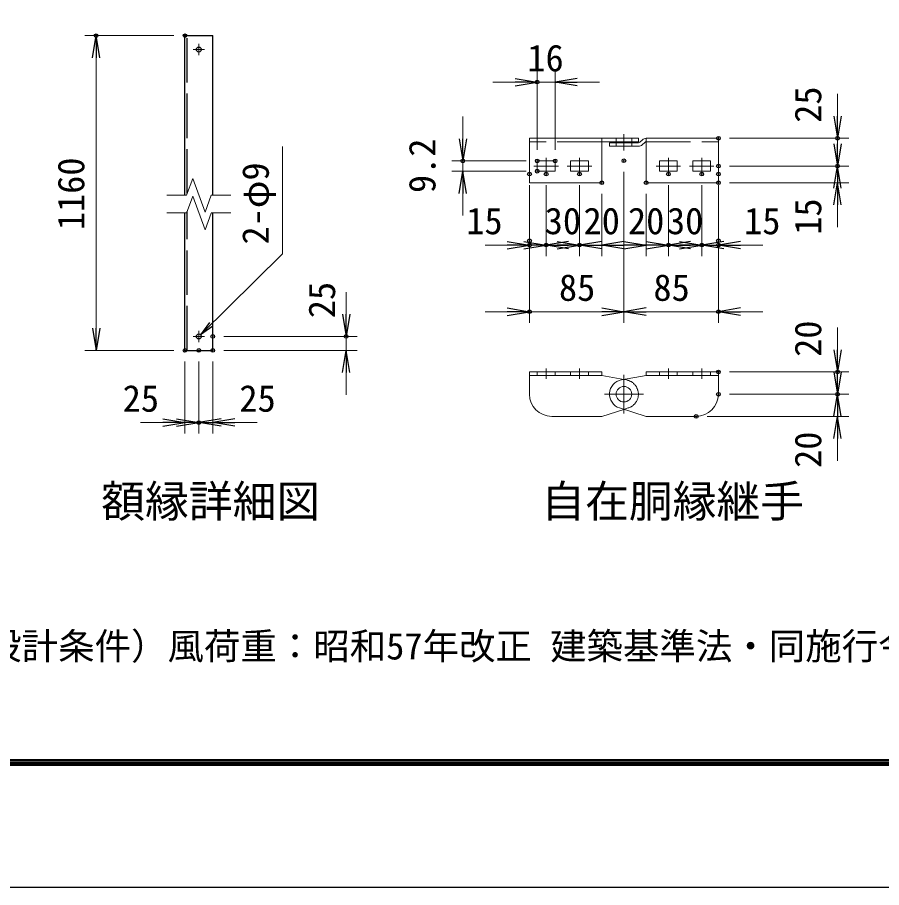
# Model space of a CAD drawing. Units: millimetres, scale not verified, with parts at other scales. Extents: x -6300 to 6300, y -4455 to 4455.
# Drawn here: x -663 to 1669, y -4455 to -2104 of the extents above; entities that cross this region are included whole.
import ezdxf
from ezdxf.enums import TextEntityAlignment as Align

# ---------------------------------------------------------------- set-up
doc = ezdxf.new("R2010")
doc.units = ezdxf.units.MM
doc.header["$LTSCALE"] = 20
doc.header["$PDMODE"] = 32
doc.header["$PDSIZE"] = 10
doc.linetypes.add('DASHED', pattern=[7.5, 6, -1.5])
doc.linetypes.add('USER1', pattern=[50.8, 31.75, -6.35, 6.35, -6.35])
for name, color, linetype, lineweight in [('0-0_D-BMK', 2, 'USER1', 13), ('0-2_D-STR1', 1, 'Continuous', 25), ('0-3_D-STR3', 3, 'Continuous', 13), ('0-5_0', 7, 'Continuous', 25), ('0-6_D-STR-DIM', 7, 'Continuous', 13), ('0-8_D-STR-TXT', 7, 'Continuous', 13), ('0-9_D-TTL-TXT', 7, 'Continuous', 25), ('0-A_D-TTL', 7, 'Continuous', 25)]:
    doc.layers.add(name, color=color, linetype=linetype, lineweight=lineweight)
doc.layers.add('0-7_Defpoints', color=8, linetype='Continuous')
doc.styles.add('ＭＳ ゴシック', font='')
doc.styles.get('ＭＳ ゴシック').set_extended_font_data('MS Gothic')

# ---------------------------------------------------------------- blocks, each defined once
blk = doc.blocks.new('_Open')
at = {"layer": '0-5_0'}
blk.add_line((-20, 3.333), (0, 0), dxfattribs=at)
blk.add_lwpolyline([(-20, -3.333), (0, 0), (-20, 0)], dxfattribs=at)

msp = doc.modelspace()

# ---------------------------------------------------------------- linework, layer by layer
at = {"layer": '0-0_D-BMK'}
for p, q in [((-173.6, -2175.94), (-173.6, -2205.94)), ((-188.6, -2190.94), (-158.6, -2190.94)), ((973.89, -2463.4), (973.89, -2419.6)), ((763.89, -2527.6), (763.89, -2483.8)), ((853.89, -2527.6), (853.89, -2483.8)), ((1093.89, -2527.6), (1093.89, -2483.8)), ((1183.89, -2527.6), (1183.89, -2483.8)), ((730.89, -2505.7), (796.89, -2505.7)), ((820.89, -2505.7), (886.89, -2505.7)), ((1060.89, -2505.7), (1126.89, -2505.7)), ((1150.89, -2505.7), (1216.89, -2505.7)), ((-173.6, -2951.14), (-173.6, -2981.14)), ((-188.6, -2966.14), (-158.6, -2966.14)), ((763.89, -3053.06), (763.89, -3080.66)), ((853.89, -3053.06), (853.89, -3080.66)), ((1093.89, -3053.06), (1093.89, -3080.66)), ((1183.89, -3053.06), (1183.89, -3080.66)), ((973.89, -3069.68), (973.89, -3174.45)), ((973.89, -3099.56), (973.89, -3144.56)), ((921.51, -3122.06), (1026.27, -3122.06)), ((946.89, -3122.06), (1000.89, -3122.06))]:
    msp.add_line(p, q, dxfattribs=at)
at = {"layer": '0-2_D-STR1'}
for p, q in [((-211.1, -2584.54), (-211.1, -2153.44)), ((-211.1, -2153.44), (-136.1, -2153.44)), ((-136.1, -2584.54), (-136.1, -2153.44)), ((-211.1, -3003.64), (-211.1, -2632.54)), ((-136.1, -3003.64), (-136.1, -2632.54)), ((-211.1, -3003.64), (-136.1, -3003.64))]:
    msp.add_line(p, q, dxfattribs=at)
at = {"layer": '0-2_D-STR1', "linetype": 'DASHED'}
for p, q in [((-205.1, -2580.17), (-205.1, -2153.44)), ((-205.1, -3003.64), (-205.1, -2628.17))]:
    msp.add_line(p, q, dxfattribs=at)
at = {"layer": '0-2_D-STR1'}
for centre in [(-173.6, -2190.94), (-173.6, -2966.14)]:
    msp.add_circle(centre, 6.75, dxfattribs=at)
at = {"layer": '0-3_D-STR3'}
for p, q in [((718.89, -2430.7), (1012.89, -2430.7)), ((718.89, -2550.7), (718.89, -2430.7)), ((913.89, -2550.7), (913.89, -2430.7)), ((913.89, -2440.3), (1012.89, -2440.3)), ((934.89, -2452.3), (934.89, -2442.7)), ((934.89, -2442.7), (1013.33, -2442.7)), ((1012.89, -2440.3), (1012.89, -2430.7)), ((1023.78, -2434.89), (1016.55, -2441.45)), ((1030.23, -2441.99), (1023.01, -2448.56)), ((1033.89, -2430.7), (1228.89, -2430.7)), ((1033.89, -2550.7), (1033.89, -2430.7)), ((1228.89, -2550.7), (1228.89, -2430.7)), ((934.89, -2452.3), (1013.33, -2452.3)), ((739.89, -2491.9), (787.89, -2491.9)), ((739.89, -2519.5), (739.89, -2491.9)), ((787.89, -2519.5), (787.89, -2491.9)), ((829.89, -2491.9), (877.89, -2491.9)), ((829.89, -2519.5), (829.89, -2491.9)), ((877.89, -2519.5), (877.89, -2491.9)), ((1069.89, -2491.9), (1117.89, -2491.9)), ((1069.89, -2519.5), (1069.89, -2491.9)), ((1117.89, -2519.5), (1117.89, -2491.9)), ((1159.89, -2491.9), (1207.89, -2491.9)), ((1159.89, -2519.5), (1159.89, -2491.9)), ((1207.89, -2519.5), (1207.89, -2491.9)), ((739.89, -2519.5), (787.89, -2519.5)), ((829.89, -2519.5), (877.89, -2519.5)), ((1069.89, -2519.5), (1117.89, -2519.5)), ((1159.89, -2519.5), (1207.89, -2519.5)), ((718.89, -2550.7), (913.89, -2550.7)), ((1033.89, -2550.7), (1228.89, -2550.7)), ((718.89, -3062.06), (913.89, -3062.06)), ((718.89, -3062.06), (718.89, -3122.06)), ((718.89, -3071.66), (913.89, -3071.66)), ((913.89, -3062.06), (913.89, -3071.66)), ((913.89, -3071.66), (973.89, -3082.44)), ((1033.89, -3071.66), (967, -3083.68)), ((1033.89, -3062.06), (1228.89, -3062.06)), ((1033.89, -3062.06), (1033.89, -3071.66)), ((1033.89, -3071.66), (1228.89, -3071.66)), ((1228.89, -3062.06), (1228.89, -3122.06)), ((913.89, -3182.06), (973.89, -3162.99)), ((1033.89, -3182.06), (962.07, -3159.23)), ((778.89, -3182.06), (913.89, -3182.06)), ((1033.89, -3182.06), (1168.89, -3182.06))]:
    msp.add_line(p, q, dxfattribs=at)
at = {"layer": '0-3_D-STR3', "linetype": 'DASHED'}
for p, q in [((913.89, -2440.3), (718.89, -2440.3)), ((952.89, -2430.7), (952.89, -2440.3)), ((952.89, -2452.3), (952.89, -2442.7)), ((994.89, -2430.7), (994.89, -2440.3)), ((994.89, -2452.3), (994.89, -2442.7)), ((1033.89, -2440.3), (1228.89, -2440.3)), ((739.89, -3062.06), (739.89, -3071.66)), ((787.89, -3062.06), (787.89, -3071.66)), ((829.89, -3062.06), (829.89, -3071.66)), ((877.89, -3062.06), (877.89, -3071.66)), ((1069.89, -3062.06), (1069.89, -3071.66)), ((1117.89, -3062.06), (1117.89, -3071.66)), ((1159.89, -3062.06), (1159.89, -3071.66)), ((1207.89, -3062.06), (1207.89, -3071.66)), ((973.89, -3082.44), (980.79, -3083.68)), ((973.89, -3162.99), (985.71, -3159.23))]:
    msp.add_line(p, q, dxfattribs=at)
at = {"layer": '0-3_D-STR3'}
msp.add_circle((973.89, -3122.06), 21, dxfattribs=at)
for centre, radius, start, end in [((1013.33, -2437.9), 4.8, 270, 312.26587), ((1033.85, -2444.91), 14.21, 89.8278, 135.14925), ((1033.89, -2445.1), 4.8, 90, 139.63546), ((1013.33, -2437.9), 14.4, 270, 312.26587), ((973.89, -3122.06), 39, 100.18177, 252.36255), ((778.89, -3122.06), 60, 180, 270), ((1168.89, -3122.06), 60, 270, 0)]:
    msp.add_arc(centre, radius, start, end, dxfattribs=at)
at = {"layer": '0-3_D-STR3', "linetype": 'DASHED'}
msp.add_arc((973.89, -3122.06), 39, 287.63745, 79.81823, dxfattribs=at)
at = {"layer": '0-6_D-STR-DIM'}
for p, q in [((-241.1, -2153.44), (-481.1, -2153.44)), ((-451.1, -2943.64), (-451.1, -2213.44)), ((739.89, -2461.9), (739.89, -2249.02)), ((787.89, -2461.9), (787.89, -2249.02)), ((679.89, -2279.02), (619.89, -2279.02)), ((787.89, -2279.02), (739.89, -2279.02)), ((847.89, -2279.02), (907.89, -2279.02)), ((1550.74, -2370.7), (1550.74, -2310.7)), ((538.89, -2431.9), (538.89, -2371.9)), ((1550.74, -2445.7), (1550.74, -2385.7)), ((1258.89, -2430.7), (1580.74, -2430.7)), ((1550.74, -2505.7), (1550.74, -2430.7)), ((709.89, -2491.9), (508.89, -2491.9)), ((538.89, -2519.5), (538.89, -2491.9)), ((1258.89, -2505.7), (1580.74, -2505.7)), ((1258.89, -2505.7), (1580.74, -2505.7)), ((1550.74, -2550.7), (1550.74, -2505.7)), ((709.89, -2519.5), (508.89, -2519.5)), ((973.89, -2521.3), (973.89, -2929.11)), ((973.89, -2521.3), (973.89, -2929.11)), ((-206.75, -2584.69), (-190.17, -2539.16)), ((-157.03, -2630.22), (-190.17, -2539.16)), ((718.89, -2557.6), (718.89, -2749.11)), ((763.89, -2557.6), (763.89, -2749.11)), ((763.89, -2557.6), (763.89, -2749.11)), ((853.89, -2557.6), (853.89, -2749.11)), ((853.89, -2557.6), (853.89, -2749.11)), ((1093.89, -2557.6), (1093.89, -2749.11)), ((1093.89, -2557.6), (1093.89, -2749.11)), ((1183.89, -2557.6), (1183.89, -2749.11)), ((1183.89, -2557.6), (1183.89, -2749.11)), ((1228.89, -2557.6), (1228.89, -2749.11)), ((1258.89, -2550.7), (1580.74, -2550.7)), ((-260.21, -2584.54), (-206.69, -2584.54)), ((-140.45, -2584.69), (-157.03, -2630.22)), ((-140.4, -2584.54), (-86.89, -2584.54)), ((538.89, -2579.5), (538.89, -2639.5)), ((913.89, -2580.7), (913.89, -2749.11)), ((1033.89, -2580.7), (1033.89, -2749.11)), ((1550.74, -2565.7), (1550.74, -2625.7)), ((-206.75, -2632.69), (-190.17, -2587.16)), ((-157.03, -2678.22), (-190.17, -2587.16)), ((-260.21, -2632.54), (-206.69, -2632.54)), ((-140.45, -2632.69), (-157.03, -2678.22)), ((-140.4, -2632.54), (-86.89, -2632.54)), ((1550.74, -2610.7), (1550.74, -2670.7)), ((658.89, -2719.11), (598.89, -2719.11)), ((703.89, -2719.11), (643.89, -2719.11)), ((763.89, -2719.11), (718.89, -2719.11)), ((793.89, -2719.11), (733.89, -2719.11)), ((853.89, -2719.11), (763.89, -2719.11)), ((823.89, -2719.11), (883.89, -2719.11)), ((913.89, -2719.11), (853.89, -2719.11)), ((973.89, -2719.11), (913.89, -2719.11)), ((913.89, -2719.11), (973.89, -2719.11)), ((1033.89, -2719.11), (973.89, -2719.11)), ((973.89, -2719.11), (1033.89, -2719.11)), ((1033.89, -2719.11), (1093.89, -2719.11)), ((1123.89, -2719.11), (1063.89, -2719.11)), ((1093.89, -2719.11), (1183.89, -2719.11)), ((1153.89, -2719.11), (1213.89, -2719.11)), ((1183.89, -2719.11), (1228.89, -2719.11)), ((1243.89, -2719.11), (1303.89, -2719.11)), ((1288.89, -2719.11), (1348.89, -2719.11)), ((718.89, -2737.6), (718.89, -2929.11)), ((1228.89, -2737.6), (1228.89, -2929.11)), ((223.9, -2906.14), (223.9, -2846.14)), ((658.89, -2899.11), (598.89, -2899.11)), ((973.89, -2899.11), (718.89, -2899.11)), ((913.89, -2899.11), (853.89, -2899.11)), ((973.89, -2899.11), (1228.89, -2899.11)), ((1033.89, -2899.11), (1093.89, -2899.11)), ((1288.89, -2899.11), (1348.89, -2899.11)), ((1550.74, -3002.06), (1550.74, -2942.06)), ((-106.1, -2966.14), (253.9, -2966.14)), ((223.9, -3003.64), (223.9, -2966.14)), ((-241.1, -3003.64), (-481.1, -3003.64)), ((-106.1, -3003.64), (253.9, -3003.64)), ((1550.74, -3062.06), (1550.74, -3002.06)), ((-211.1, -3033.64), (-211.1, -3228.64)), ((-173.6, -3033.64), (-173.6, -3228.64)), ((-173.6, -3033.64), (-173.6, -3228.64)), ((-136.1, -3033.64), (-136.1, -3228.64)), ((223.9, -3063.64), (223.9, -3123.64)), ((1258.89, -3062.06), (1580.74, -3062.06)), ((1550.74, -3122.06), (1550.74, -3062.06)), ((1258.89, -3122.06), (1580.74, -3122.06)), ((1258.89, -3122.06), (1580.74, -3122.06)), ((1550.74, -3182.06), (1550.74, -3122.06)), ((1198.89, -3182.06), (1580.74, -3182.06)), ((1550.74, -3182.06), (1550.74, -3242.06)), ((-271.1, -3198.64), (-331.1, -3198.64)), ((-233.6, -3198.64), (-293.6, -3198.64)), ((-211.1, -3198.64), (-173.6, -3198.64)), ((-136.1, -3198.64), (-173.6, -3198.64)), ((-113.6, -3198.64), (-53.6, -3198.64)), ((-76.1, -3198.64), (-16.1, -3198.64)), ((1550.74, -3242.06), (1550.74, -3302.06))]:
    msp.add_line(p, q, dxfattribs=at)
at = {"layer": '0-7_Defpoints'}
for p in [(-451.1, -2153.44), (-211.1, -2153.44), (739.89, -2279.02), (1228.89, -2430.7), (1550.74, -2430.7), (538.89, -2491.9), (739.89, -2491.9), (739.89, -2491.9), (787.89, -2491.9), (973.89, -2491.3), (739.89, -2519.5), (1228.89, -2505.7), (1550.74, -2505.7), (718.89, -2527.6), (763.89, -2527.6), (853.89, -2527.6), (1093.89, -2527.6), (1183.89, -2527.6), (1228.89, -2527.6), (913.89, -2550.7), (1033.89, -2550.7), (1228.89, -2550.7), (718.89, -2707.6), (1228.89, -2707.6), (718.89, -2719.11), (763.89, -2719.11), (853.89, -2719.11), (1093.89, -2719.11), (1183.89, -2719.11), (1228.89, -2719.11), (718.89, -2899.11), (1228.89, -2899.11), (-136.1, -2966.14), (223.9, -2966.14), (-211.1, -3003.64), (-211.1, -3003.64), (-173.6, -3003.64), (-136.1, -3003.64), (-136.1, -3003.64), (1228.89, -3062.06), (1550.74, -3062.06), (1228.89, -3122.06), (1550.74, -3122.06), (-173.6, -3198.64), (1168.89, -3182.06)]:
    msp.add_point(p, dxfattribs=at)
at = {"layer": '0-8_D-STR-TXT'}
msp.add_lwpolyline([(51.69, -2453.2), (51.69, -2743.01), (-167.38, -2959.99)], dxfattribs=at)
at = {"layer": '0-A_D-TTL', "color": 2}
msp.add_lwpolyline([(-6300, 4455), (6300, 4455), (6300, -4455), (-6300, -4455)], close=True, dxfattribs=at)
at = {"layer": '0-A_D-TTL'}
for points in [[(-5895, 4125), (5895, 4125), (5895, -4125), (-5895, -4125)], [(-5891.25, 4121.25), (5891.25, 4121.25), (5891.25, -4121.25), (-5891.25, -4121.25)], [(-5887.5, 4117.5), (5887.5, 4117.5), (5887.5, -4117.5), (-5887.5, -4117.5)], [(-5883.75, 4113.75), (5883.75, 4113.75), (5883.75, -4113.75), (-5883.75, -4113.75)], [(-5880, 4110), (5880, 4110), (5880, -4110), (-5880, -4110)]]:
    msp.add_lwpolyline(points, close=True, dxfattribs=at)

# ---------------------------------------------------------------- block references
at = {"layer": '0-6_D-STR-DIM', "xscale": 3, "yscale": 3}
for p, rotation in [((-451.1, -2153.44), 90), ((787.89, -2279.02), 180), ((1550.74, -2430.7), 270), ((538.89, -2491.9), 270), ((1550.74, -2505.7), 270), ((1550.74, -2505.7), 90), ((538.89, -2519.5), 90), ((1550.74, -2550.7), 90), ((763.89, -2719.11), 180), ((853.89, -2719.11), 180), ((913.89, -2719.11), 180), ((1093.89, -2719.11), 180), ((1183.89, -2719.11), 180), ((1228.89, -2719.11), 180), ((973.89, -2899.11), 180), ((1228.89, -2899.11), 180), ((223.9, -2966.14), 270), ((-451.1, -3003.64), 270), ((223.9, -3003.64), 90), ((1550.74, -3062.06), 270), ((1550.74, -3122.06), 270), ((1550.74, -3122.06), 90), ((-173.6, -3198.64), 180), ((-136.1, -3198.64), 180), ((1550.74, -3182.06), 90)]:
    msp.add_blockref('_Open', p, dxfattribs=dict(at, rotation=rotation))
for p in [(739.89, -2279.02), (718.89, -2719.11), (763.89, -2719.11), (853.89, -2719.11), (1033.89, -2719.11), (1093.89, -2719.11), (1183.89, -2719.11), (718.89, -2899.11), (973.89, -2899.11), (-211.1, -3198.64), (-173.6, -3198.64)]:
    msp.add_blockref('_Open', p, dxfattribs=at)
at = {"layer": '0-8_D-STR-TXT', "xscale": 2, "yscale": 2, "rotation": 224.72383}
msp.add_blockref('_Open', (-168.81, -2961.39), dxfattribs=at)

# ---------------------------------------------------------------- texts
at = {"layer": '0-6_D-STR-DIM', "style": 'ＭＳ ゴシック'}
for s, p in [('16', (713.08, -2271.5)), ('15', (548.27, -2711.59)), ('30', (759.95, -2711.59)), ('20', (864.77, -2711.59)), ('20', (984.77, -2711.59)), ('30', (1089.95, -2711.59)), ('15', (1298.27, -2711.59)), ('85', (798.43, -2891.59)), ('85', (1053.43, -2891.59)), ('25', (-379.25, -3191.04)), ('25', (-64.25, -3191.04))]:
    msp.add_text(s, height=72.14, dxfattribs=at).set_placement(p, align=Align.BOTTOM_LEFT)
for s, p in [('25', (1528.21, -2388.85)), ('9.2', (486.77, -2578.6)), ('1160', (-461.22, -2678.89)), ('15', (1528.21, -2691.33)), ('25', (215.9, -2916.79)), ('20', (1528.21, -3021.19)), ('20', (1528.21, -3321.19))]:
    msp.add_text(s, height=72.14, rotation=90, dxfattribs=at).set_placement(p, align=Align.BOTTOM_LEFT)
at = {"layer": '0-8_D-STR-TXT', "style": 'ＭＳ ゴシック'}
msp.add_text('2-φ9', height=72.14, rotation=90, dxfattribs=at).set_placement((36.87, -2717.65), align=Align.BOTTOM_LEFT)
at = {"layer": '0-9_D-TTL-TXT', "style": 'ＭＳ ゴシック'}
for s, height, p in [('額縁詳細図', 86.66, (-437.19, -3480.56)), ('自在胴縁継手', 86.66, (750.88, -3480.56)), ('（設計条件）風荷重：昭和57年改正 建築基準法・同施行令に基づく風圧力に準拠。', 72.14, (-848.67, -3860.4))]:
    msp.add_text(s, height=height, dxfattribs=at).set_placement(p, align=Align.BOTTOM_LEFT)

doc.saveas('drawing.dxf')
